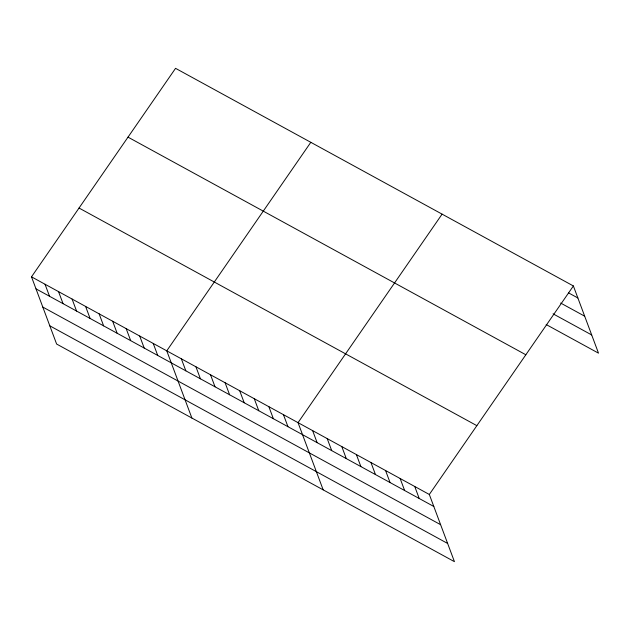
<?xml version="1.0" encoding="UTF-8"?>
<svg xmlns="http://www.w3.org/2000/svg" width="630" height="630" viewBox="0 0 630 630"><rect width="100%" height="100%" fill="white"/><g stroke="black" fill="none" stroke-linecap="round" stroke-linejoin="round"><path stroke-width="0.94" d="M31.5 276.838L429.321 494.471L454.443 561.669L56.621 344.043L31.5 276.838L175.557 68.331L573.379 285.957L598.5 353.162L546.163 324.529M310.81 142.325L166.761 350.831L191.882 418.036M442.095 214.145L298.037 422.651L323.166 489.849M429.321 494.471L573.379 285.957M568.433 292.816L577.867 297.982M560.653 303.046L584.679 316.189M553.077 313.827L591.688 334.947M128.016 137.143L525.837 354.769M79.041 208.034L476.855 425.659M35.997 288.863L433.818 506.488M42.801 307.07L440.622 524.695M49.817 325.828L447.639 543.462M414.737 486.486L419.226 498.511M400.144 478.509L404.641 490.534M385.56 470.531L390.057 482.548M370.975 462.554L375.472 474.571M356.391 454.569L360.88 466.594M341.799 446.591L346.295 458.608M327.214 438.614L331.711 450.631M312.63 430.629L317.118 442.654M283.453 414.674L287.949 426.691M268.868 406.689L273.365 418.714M254.276 398.711L258.773 410.736M239.691 390.734L244.188 402.751M225.107 382.757L229.603 394.774M210.522 374.771L215.011 386.796M195.93 366.794L200.427 378.819M181.345 358.816L185.842 370.834M153.232 343.437L157.728 355.454M139.71 336.034L144.199 348.059M126.181 328.639L130.678 340.657M112.652 321.237L117.148 333.262M99.13 313.834L103.627 325.86M85.601 306.44L90.098 318.457M72.08 299.037L76.569 311.062M58.551 291.643L63.047 303.66M45.029 284.24L49.518 296.265"/></g></svg>
